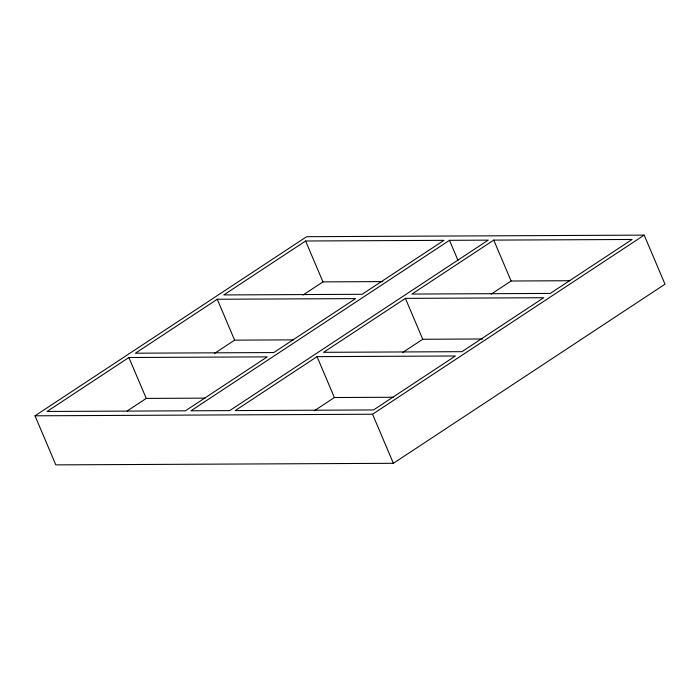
<?xml version="1.0" encoding="UTF-8"?>
<svg xmlns="http://www.w3.org/2000/svg" width="700" height="700" viewBox="0 0 700 700"><rect width="100%" height="100%" fill="white"/><g stroke="black" fill="none" stroke-linecap="round" stroke-linejoin="round"><path stroke-width="1.05" d="M35 415.809L306.618 236.696L644.175 235.121L665 284.191L393.382 463.304L55.825 464.879L35 415.809L372.549 414.234L644.175 235.121M128.888 357.516L47.075 411.469L185.421 410.821L267.234 356.869L128.888 357.516L146.248 398.405L205.074 398.134M217.254 299.25L135.433 353.203L273.779 352.555L355.591 298.611L217.254 299.25L234.605 340.148L293.431 339.868M305.611 240.993L223.799 294.936L362.136 294.289L443.949 240.345L305.611 240.993L322.963 281.881L382.874 281.601M127.155 410.996L146.248 398.405M214.611 353.334L234.605 340.148M302.969 295.067L322.963 281.881M449.479 240.319L190.951 410.795L229.688 410.611L488.215 240.135L449.479 240.319L457.949 260.269M317.039 356.641L235.226 410.585L373.564 409.938L455.376 355.994L317.039 356.641L334.39 397.53L393.216 397.259M405.396 298.375L323.584 352.319L461.921 351.68L543.734 297.727L405.396 298.375L422.748 339.264L482.659 338.984M493.754 240.109L411.941 294.061L550.279 293.414L632.091 239.47L493.754 240.109L511.105 281.006L569.931 280.726M314.396 410.716L334.39 397.53M402.754 352.45L422.748 339.264M491.111 294.192L511.105 281.006M372.549 414.234L393.382 463.304"/></g></svg>
